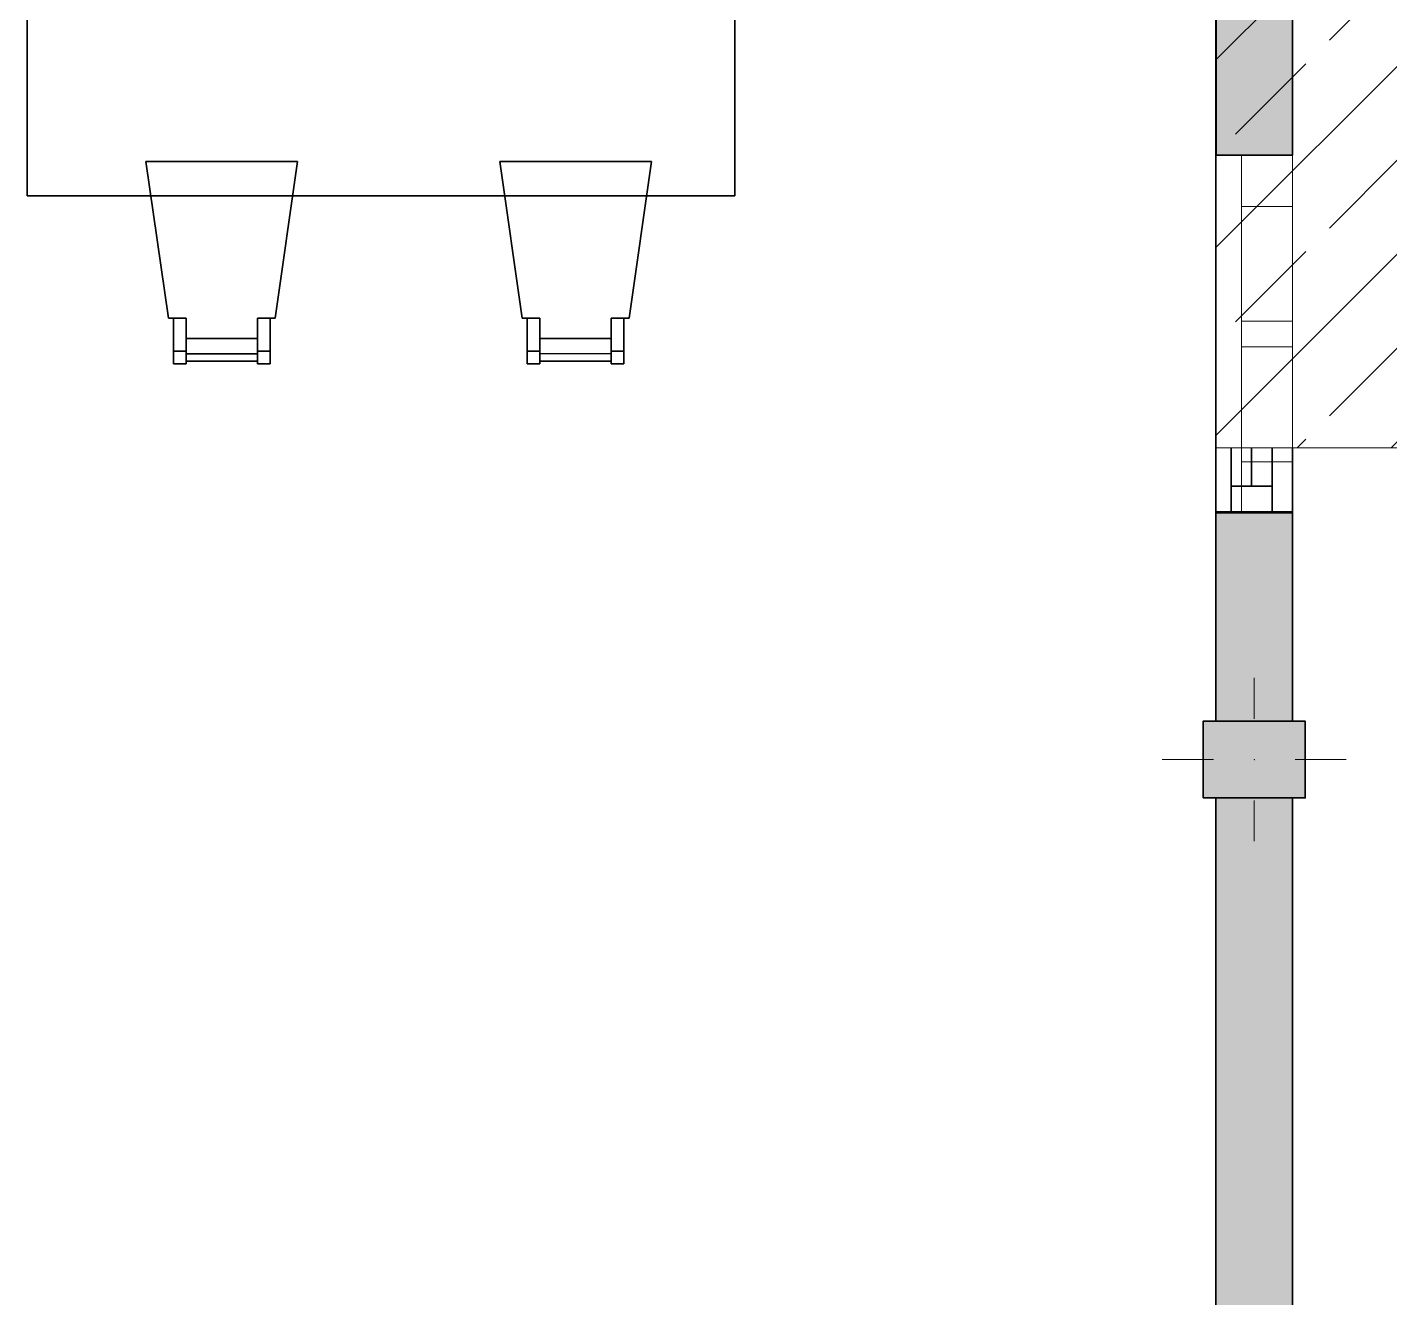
# Model space of a CAD drawing. Header units: millimetres. Extents: x -234375 to -184638, y -91483 to -70216.
# Drawn here: x -225833 to -223165, y -77380 to -74892 of the extents above; entities that cross this region are included whole.
import ezdxf

# ---------------------------------------------------------------- set-up
doc = ezdxf.new("R2010")
doc.units = ezdxf.units.MM
doc.header["$MEASUREMENT"] = 0
doc.linetypes.add('Wipeout_Contour', pattern=[20000, 0, -20000])
for name, color, linetype, lineweight, true_color in [('New_0_Pen_No__5', 161, 'Continuous', 25, 0x40a5ff), ('New_Archicad Windows_Pen_No__23', 30, 'Continuous', 20, 0xff6600), ('New_Archicad Windows_Pen_No__3', 30, 'Continuous', 18, 0xff6600), ('New_Drawing & Figure_Pen_No__14', 42, 'Continuous', 18, 0xbd8b17), ('New_Drawing & Figure_Pen_No__5', 161, 'Continuous', 25, 0x40a5ff), ('New_Structural - Bearing_Pen_No__160', 33, 'Continuous', 20, 0xb4a35c)]:
    doc.layers.add(name, color=color, linetype=linetype, lineweight=lineweight, true_color=true_color)
for name, color, linetype, lineweight in [('New_0_Pen_No__7', 7, 'Continuous', 35), ('New_Archicad Windows_Pen_No__27', 7, 'Continuous', 35), ('New_Drawing & Figure_Pen_No__7', 7, 'Continuous', 35), ('New_Structural - Bearing_Pen_No__1', 7, 'Continuous', 13), ('New_Structural - Bearing_Pen_No__27', 7, 'Continuous', 35)]:
    doc.layers.add(name, color=color, linetype=linetype, lineweight=lineweight)
doc.layers.add('New_Archicad Windows', color=7, linetype='Continuous')
doc.layers.add('New_Structural - Bearing', color=7, linetype='Continuous')

# ---------------------------------------------------------------- blocks, each defined once
blk = doc.blocks.new('Slab_3', base_point=(-223504.5, -75716.1))
at = {"color": 254, "linetype": 'Wipeout_Contour', "lineweight": 0, "ltscale": 929124.677204}
blk.add_wipeout([(-223504.5, -75716.1), (-217506.9, -75716.1), (-217506.9, -70216.3), (-223504.5, -70216.3)], dxfattribs=at).dxf.layer = 'New_Structural - Bearing'
at = {"layer": 'New_Structural - Bearing', "linetype": 'Continuous', "lineweight": 0, "true_color": 0x000000}
h = blk.add_hatch(dxfattribs=at)
h.set_pattern_fill('Solid___Dashed', color=18, style=0, pattern_type=2)
h.set_pattern_definition([(45, (0, 0), (-183.84776, 183.84776), []), (45, (-91.92, 91.92), (-183.84776, 183.84776), [195, -65])])
h.paths.add_polyline_path([(-223504.5, -75716.1), (-217506.9, -75716.1), (-217506.9, -70216.3), (-223504.5, -70216.3)])
at = {"layer": 'New_Structural - Bearing_Pen_No__1', "color": 7, "linetype": 'Continuous', "lineweight": 13, "flags": 128}
blk.add_lwpolyline([(-223504.5, -75716.1), (-217506.9, -75716.1), (-217506.9, -70216.3), (-223504.5, -70216.3)], close=True, dxfattribs=at)
blk = doc.blocks.new('2-Sash Sliding Window_6')
at = {"layer": 'New_Archicad Windows_Pen_No__23', "color": 30, "linetype": 'Continuous', "lineweight": 20, "true_color": 0xff6600}
for p, q in [((-350, 0), (-250, 0)), ((-250, 0), (-250, -100)), ((-25, -100), (-25, 0)), ((-25, 0), (25, 0)), ((-25, 0), (25, 0)), ((25, 0), (25, -100)), ((250, -100), (250, 0)), ((250, 0), (350, 0)), ((-250, -100), (-350, -100)), ((25, -100), (-25, -100)), ((25, -100), (-25, -100)), ((350, -100), (250, -100))]:
    blk.add_line(p, q, dxfattribs=at)
at = {"layer": 'New_Archicad Windows_Pen_No__27', "color": 7, "linetype": 'Continuous', "lineweight": 35}
for p, q in [((-350, 0), (-350, 50)), ((350, 0), (350, 50)), ((-350, -100), (-350, 0)), ((-350, -100), (-350, 0)), ((350, -100), (350, 0)), ((350, -100), (350, 0))]:
    blk.add_line(p, q, dxfattribs=at)
at = {"layer": 'New_Archicad Windows_Pen_No__3', "color": 30, "linetype": 'Continuous', "lineweight": 18, "true_color": 0xff6600}
for p, q in [((-350, 50), (350, 50)), ((-250, 0), (-25, 0)), ((25, 0), (250, 0)), ((-350, -100), (350, -100)), ((-25, -100), (-250, -100)), ((250, -100), (25, -100))]:
    blk.add_line(p, q, dxfattribs=at)
blk = doc.blocks.new('Wall_44', base_point=(-223355.4, -70834.3))
at = {"layer": 'New_Structural - Bearing_Pen_No__160', "linetype": 'Continuous', "lineweight": 0, "true_color": 0x5a512e}
for points in [[(-223505.4, -70834.3), (-223505.4, -70984.3), (-223505.3, -70984.3), (-223505.3, -70834.3)], [(-223505.4, -70984.3), (-223505.3, -70984.3), (-223505.3, -70984.3)], [(-223355.4, -70984.3), (-223505.4, -70984.3), (-223505.2, -74580.7), (-223355.2, -74580.7)], [(-223505.2, -74740.7), (-223505.2, -75143.1), (-223355.2, -75143.1), (-223355.2, -74740.7)], [(-223355.2, -75843.1), (-223505.2, -75843.1), (-223505.2, -76251.2), (-223355.2, -76251.1)], [(-223505.2, -76401.2), (-223505.1, -77605.2), (-223355.1, -77605.2), (-223355.2, -76401.1)]]:
    blk.add_hatch(color=59, dxfattribs=at).paths.add_polyline_path(points)
at = {"layer": 'New_Structural - Bearing_Pen_No__27', "color": 7, "linetype": 'Continuous', "lineweight": 35}
for p, q in [((-223455.2, -75143.1), (-223505.2, -75143.1)), ((-223355.2, -75143.1), (-223455.2, -75143.1)), ((-223455.2, -75843.1), (-223505.2, -75843.1)), ((-223355.2, -75843.1), (-223455.2, -75843.1))]:
    blk.add_line(p, q, dxfattribs=at)
at = {"layer": 'New_Structural - Bearing_Pen_No__27', "color": 7, "linetype": 'Continuous', "lineweight": 35, "flags": 128}
for points in [[(-223505.3, -70834.3), (-223505.4, -70834.3)], [(-223505.4, -70984.3), (-223505.2, -74580.7)], [(-223355.2, -74580.7), (-223355.4, -70984.3)], [(-223505.2, -74740.7), (-223505.2, -75143.1)], [(-223355.2, -75143.1), (-223355.2, -74740.7)], [(-223505.2, -75843.1), (-223505.2, -76251.2)], [(-223355.2, -76251.1), (-223355.2, -75843.1)], [(-223505.2, -76401.2), (-223505.1, -77605.2)], [(-223355.1, -77605.2), (-223355.2, -76401.1)]]:
    blk.add_lwpolyline(points, dxfattribs=at)
at = {"layer": 'New_Archicad Windows', "color": 21, "linetype": 'Continuous', "lineweight": 18, "true_color": 0xff9955, "xscale": -0.9999999999999997, "zscale": 1000, "rotation": 90.00257084281272}
blk.add_blockref('2-Sash Sliding Window_6', (-223455.2, -75493.1), dxfattribs=at)
blk = doc.blocks.new('Column_62', base_point=(-223430.2, -76326.1))
at = {"layer": 'New_Structural - Bearing_Pen_No__160', "linetype": 'Continuous', "lineweight": 0, "true_color": 0x5a512e}
for points in [[(-223530.2, -76251.2), (-223530.2, -76401.2), (-223505.2, -76401.2), (-223505.2, -76251.2)], [(-223355.2, -76251.1), (-223505.2, -76251.2), (-223505.2, -76401.2), (-223355.2, -76401.1)], [(-223330.2, -76251.1), (-223355.2, -76251.1), (-223355.2, -76401.1), (-223330.2, -76401.1)]]:
    blk.add_hatch(color=59, dxfattribs=at).paths.add_polyline_path(points)
at = {"layer": 'New_Structural - Bearing_Pen_No__1', "color": 7, "linetype": 'Continuous', "lineweight": 13}
for p, q in [((-223430.2, -76246.1), (-223430.2, -76166.1)), ((-223510.2, -76326.2), (-223610.2, -76326.2)), ((-223350.2, -76326.1), (-223250.2, -76326.1)), ((-223430.2, -76406.1), (-223430.2, -76486.1))]:
    blk.add_line(p, q, dxfattribs=at)
at = {"layer": 'New_Structural - Bearing_Pen_No__1', "color": 7, "linetype": 'Continuous', "lineweight": 13, "flags": 128}
for points in [[(-223505.2, -76251.2), (-223530.2, -76251.2), (-223530.2, -76401.2), (-223505.2, -76401.2)], [(-223355.2, -76401.1), (-223330.2, -76401.1), (-223330.2, -76251.1), (-223355.2, -76251.1)]]:
    blk.add_lwpolyline(points, dxfattribs=at)
at = {"layer": 'New_Structural - Bearing_Pen_No__1', "color": 7, "linetype": 'Continuous', "lineweight": 13}
blk.add_point((-223430.2, -76326.1), dxfattribs=at)

msp = doc.modelspace()

# ---------------------------------------------------------------- hatches: boundary and pattern name
at = {"layer": 'New_0_Pen_No__5', "linetype": 'Continuous', "lineweight": 25, "true_color": 0x40a5ff}
msp.add_hatch(color=161, dxfattribs=at).paths.add_polyline_path([(-223530.2, -76251.2), (-223530.2, -76401.2), (-223330.2, -76401.1), (-223330.2, -76251.1)])
at = {"layer": 'New_Drawing & Figure_Pen_No__5', "linetype": 'Continuous', "lineweight": 25, "true_color": 0x40a5ff}
msp.add_hatch(color=161, dxfattribs=at).paths.add_polyline_path([(-223530.2, -76251.2), (-223530.2, -76401.2), (-223330.2, -76401.1), (-223330.2, -76251.1)])

# ---------------------------------------------------------------- linework, layer by layer
at = {"layer": 'New_0_Pen_No__7', "color": 7, "linetype": 'Continuous', "lineweight": 35}
for p, q in [((-223355.2, -75145), (-223355.3, -73288.6)), ((-223505.2, -74586.5), (-223505.2, -75145)), ((-223505.2, -75145), (-223355.2, -75145)), ((-223355.2, -75841.1), (-223505.2, -75841.2)), ((-223505.2, -75841.2), (-223505.2, -76251.2)), ((-223355.2, -76251.1), (-223355.2, -75841.1)), ((-223505.2, -76251.2), (-223355.2, -76251.1))]:
    msp.add_line(p, q, dxfattribs=at)
msp.add_lwpolyline([(-223530.2, -76401.2), (-223530.2, -76251.2), (-223330.2, -76251.1), (-223330.2, -76401.1)], close=True, dxfattribs=at)
at = {"layer": 'New_Drawing & Figure_Pen_No__14', "color": 42, "linetype": 'Continuous', "lineweight": 18, "true_color": 0xbd8b17}
for p, q in [((-223504.2, -75716.1), (-223504.5, -70230.8)), ((-217506.9, -75716.1), (-223504.2, -75716.1))]:
    msp.add_line(p, q, dxfattribs=at)
at = {"layer": 'New_Drawing & Figure_Pen_No__7', "color": 7, "linetype": 'Continuous', "lineweight": 35}
for p, q in [((-225833.4, -71929.9), (-225833.3, -75222.5)), ((-224447.3, -75222.4), (-224447.4, -71929.9)), ((-223355.2, -75145), (-223355.3, -73288.6)), ((-223505.2, -74586.5), (-223505.2, -75145)), ((-223505.2, -75145), (-223355.2, -75145)), ((-223505.2, -75145), (-223505.2, -75841.2)), ((-223475.2, -75145), (-223475.2, -75841.2)), ((-223395.2, -75145), (-223395.2, -75841.1)), ((-223355.2, -75145), (-223355.2, -75841.1)), ((-225303.9, -75155.3), (-225600.9, -75155.3)), ((-225600.9, -75155.3), (-225557, -75462.2)), ((-225347.7, -75462.2), (-225303.9, -75155.3)), ((-224610.9, -75155.2), (-224907.9, -75155.3)), ((-224907.9, -75155.3), (-224864, -75462.2)), ((-224654.7, -75462.1), (-224610.9, -75155.2)), ((-223475.2, -75195), (-223395.2, -75195)), ((-223435.2, -75195), (-223435.2, -75791.1)), ((-225833.3, -75222.5), (-224447.3, -75222.4)), ((-225557, -75462.2), (-225522.3, -75462.2)), ((-225547, -75462.2), (-225522.3, -75462.2)), ((-225547, -75551.3), (-225547, -75462.2)), ((-225522.3, -75462.2), (-225522.3, -75501.8)), ((-225522.3, -75462.2), (-225522.3, -75551.3)), ((-225382.5, -75501.8), (-225382.5, -75462.2)), ((-225382.5, -75462.2), (-225347.7, -75462.2)), ((-225357.7, -75462.2), (-225382.5, -75462.2)), ((-225382.5, -75462.2), (-225382.5, -75551.3)), ((-225357.7, -75551.3), (-225357.7, -75462.2)), ((-224864, -75462.2), (-224829.3, -75462.2)), ((-224854, -75462.2), (-224829.3, -75462.2)), ((-224854, -75551.3), (-224854, -75462.2)), ((-224829.3, -75462.2), (-224829.3, -75501.8)), ((-224829.3, -75462.2), (-224829.3, -75551.3)), ((-224689.5, -75501.7), (-224689.5, -75462.1)), ((-224689.5, -75462.1), (-224654.7, -75462.1)), ((-224664.7, -75462.1), (-224689.5, -75462.1)), ((-224689.5, -75462.1), (-224689.5, -75551.2)), ((-224664.7, -75551.2), (-224664.7, -75462.1)), ((-225522.3, -75501.8), (-225382.5, -75501.8)), ((-225382.5, -75501.8), (-225522.3, -75501.8)), ((-225522.3, -75501.8), (-225522.3, -75546.3)), ((-225382.5, -75546.3), (-225382.5, -75501.8)), ((-224829.3, -75501.8), (-224689.5, -75501.7)), ((-224689.5, -75501.7), (-224829.3, -75501.8)), ((-224829.3, -75501.8), (-224829.3, -75546.3)), ((-224689.5, -75546.3), (-224689.5, -75501.7)), ((-225547, -75526.5), (-225522.3, -75526.5)), ((-225522.3, -75551.3), (-225547, -75551.3)), ((-225382.5, -75531.5), (-225522.3, -75531.5)), ((-225522.3, -75546.3), (-225382.5, -75546.3)), ((-225357.7, -75526.5), (-225382.5, -75526.5)), ((-225382.5, -75551.3), (-225357.7, -75551.3)), ((-224854, -75526.5), (-224829.3, -75526.5)), ((-224829.3, -75551.3), (-224854, -75551.3)), ((-224689.5, -75531.4), (-224829.3, -75531.5)), ((-224829.3, -75546.3), (-224689.5, -75546.3)), ((-224664.7, -75526.5), (-224689.5, -75526.5)), ((-224689.5, -75551.2), (-224664.7, -75551.2)), ((-223395.2, -75791.1), (-223475.2, -75791.2)), ((-223355.2, -75841.1), (-223505.2, -75841.2)), ((-223505.2, -75841.2), (-223505.2, -76251.2)), ((-223355.2, -76251.1), (-223355.2, -75841.1)), ((-223530.2, -76401.2), (-223530.2, -76251.2)), ((-223505.2, -76251.2), (-223355.2, -76251.1)), ((-223330.2, -76401.1), (-223330.2, -76251.1))]:
    msp.add_line(p, q, dxfattribs=at)
msp.add_lwpolyline([(-223530.2, -76401.2), (-223530.2, -76251.2), (-223330.2, -76251.1), (-223330.2, -76401.1)], close=True, dxfattribs=at)

# ---------------------------------------------------------------- block references
at = {"layer": 'New_Structural - Bearing', "color": 7, "lineweight": 13}
msp.add_blockref('Column_62', (-223430.2, -76326.1), dxfattribs=at)

# ---------------------------------------------------------------- next in the draw order: block references
at = {"layer": 'New_Structural - Bearing', "color": 7, "linetype": 'Continuous', "lineweight": 13}
msp.add_blockref('Slab_3', (-223504.5, -75716.1), dxfattribs=at)

# ---------------------------------------------------------------- next in the draw order: block references
at = {"layer": 'New_Structural - Bearing', "color": 7, "lineweight": 35}
msp.add_blockref('Wall_44', (-223355.4, -70834.3), dxfattribs=at)

doc.saveas('drawing.dxf')
